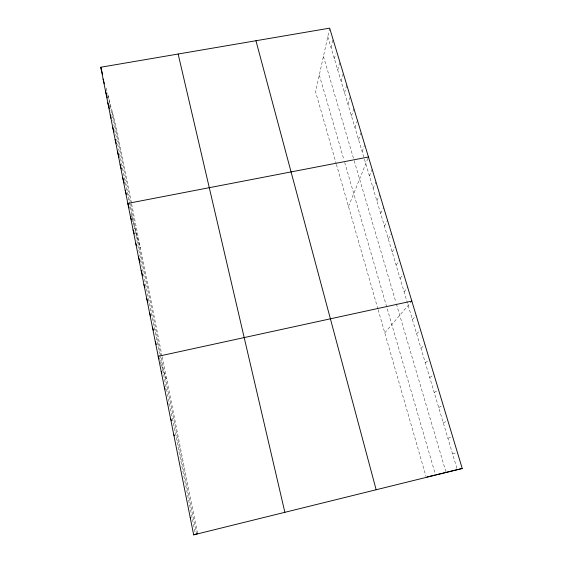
<?xml version="1.0" encoding="UTF-8"?>
<svg xmlns="http://www.w3.org/2000/svg" width="563" height="563" viewBox="0 0 563 563"><rect width="100%" height="100%" fill="white"/><g stroke="black" fill="none" stroke-linecap="round" stroke-linejoin="round"><path stroke-width="0.42" stroke-dasharray="2.81 2.11" d="M329.665 28.15L315.59 91.846L336.181 163.573M331.065 47.7L332.824 40.142M334.387 58.805L335.604 53.858M337.744 70.009L339.623 62.732M341.129 81.325L343.071 74.196M344.542 92.754L346.78 84.992M347.997 104.289L350.306 96.702M351.481 115.943L353.86 108.525M355 127.702L357.456 120.461M358.554 139.582L360.806 133.304M362.143 151.581L364.465 145.465M348.511 206.537L368.462 157.007M369.427 175.938L372.199 169.442M373.121 188.302L375.985 181.997M376.858 200.787L379.8 194.685M380.63 213.398L383.663 207.508M384.445 226.143L387.562 220.457M388.294 239.015L391.503 233.546M392.186 252.02L395.479 246.77M396.113 265.159L399.505 260.134M400.089 278.439L403.572 273.639M404.1 291.852L407.682 287.292M384.775 332.867L411.835 301.092M412.376 319.531L416.163 315.463M416.648 333.803L420.533 329.995M420.962 348.237L424.959 344.69M425.325 362.825L429.435 359.553M429.738 377.583L433.96 374.585M434.207 392.502L438.535 389.786M438.718 407.584L443.165 405.163M443.278 422.848L447.845 420.716M447.895 438.281L452.589 436.459M452.568 453.891L457.381 452.378M160.364 362.368L167.105 381.172M327.779 36.701L457.043 468.845M323.429 56.384L353.951 159.927M354.19 160.758L395.909 302.289M396.387 303.914L445.797 471.555M319.298 75.069L344.007 160.082M344.697 162.454L435.058 473.335M336.414 164.389L377.914 308.953M378.139 309.749L425.966 476.375M130.89 214.25L131.763 217.332M132.199 218.88L140.49 248.17M106.147 88.081L107.519 93.402M131.453 203.046L116.4 127.822L107.716 94.162L159.442 353.677M131.629 203.897L162.06 355.964M162.228 356.794L197.62 533.661M112.297 111.924L196.6 533.963M159.786 355.401L195.445 534.315"/><path stroke-width="0.84" d="M193.658 534.85L462.23 468.486L329.665 28.15L100.77 67.236L193.658 534.85L197.62 533.661M426.958 477.002L428.464 476.636M429.217 476.453L435.523 474.933M436.367 474.729L442.427 473.265M443.151 473.089L462.23 468.486M411.835 301.092L158.189 356.302L159.167 359.025M368.462 157.007L127.815 203.398L129.11 207.951M190.238 517.629L190.85 517.826M173.735 434.573L174.361 435.839M170.554 418.548L171.553 420.758M167.408 402.714L167.936 403.974M164.297 387.062L165.135 389.181M161.229 371.594L161.813 373.149M155.275 341.628L156.289 344.57M152.397 327.117L153.446 330.27M149.54 312.768L150.68 316.265M146.725 298.573L147.9 302.282M143.931 284.533L144.909 287.665M141.172 270.641L142.685 275.581M138.449 256.904L139.997 262.084M135.746 243.315L136.429 245.63M133.072 229.866L134.247 233.891M130.433 216.558L131.39 219.908M125.232 190.371L126.33 194.298M122.671 177.479L124.24 183.158M120.137 164.72L121.284 168.907M117.625 152.094L119.082 157.457M115.148 139.596L116.203 143.537M255.954 40.74L376.154 489.754M112.691 127.231L113.986 132.087M110.257 114.986L111.136 118.307M107.85 102.867L109.412 108.814M105.464 90.868L107.308 97.913M103.106 78.996L104.352 83.796M100.77 67.236L102.67 74.583M178.154 54.02L284.878 512.309M108.687 104.605L109.018 106.294"/></g></svg>
